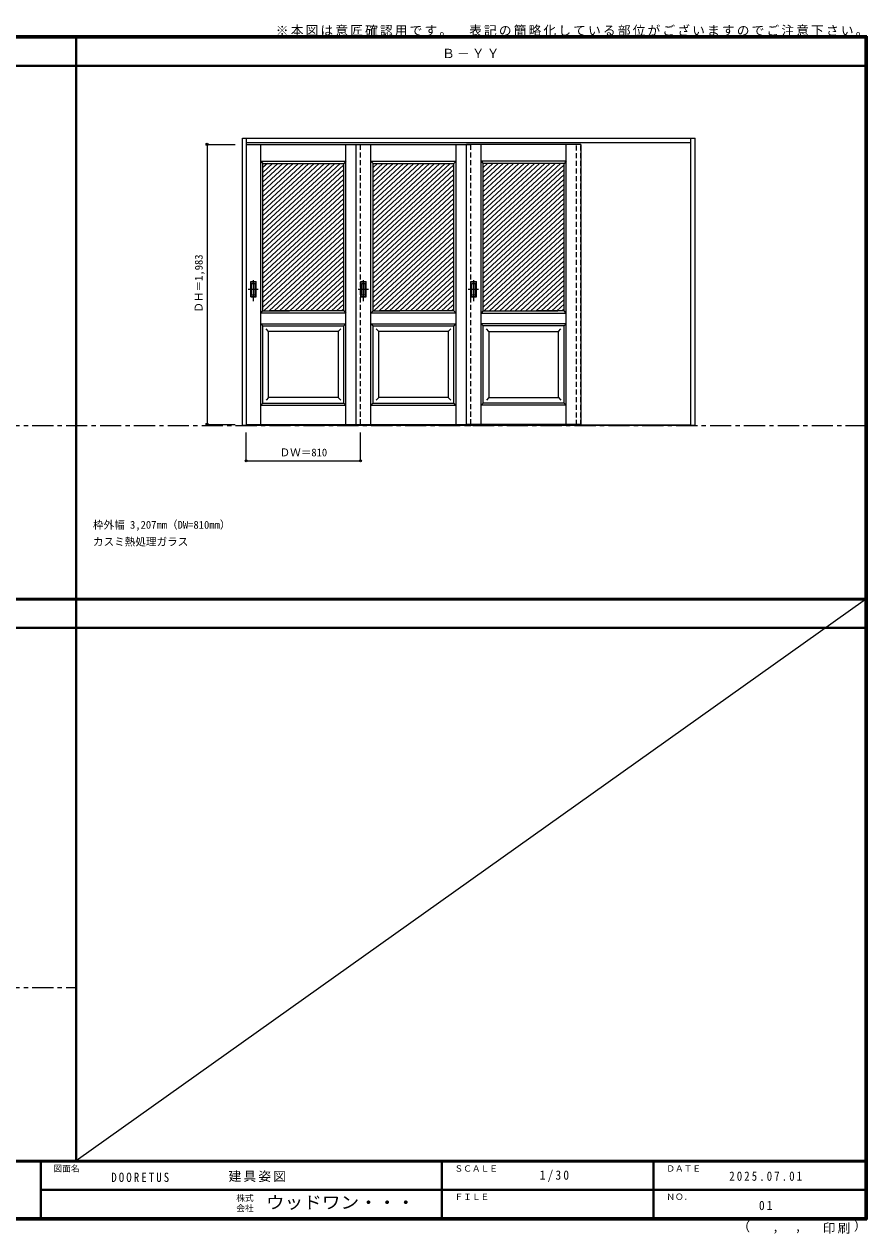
# Model space of a CAD drawing. Units: millimetres, scale not verified. Extents: x -6000 to 5700, y -4307 to 4260.
# Drawn here: x -267 to 5700, y -4307 to 4260 of the extents above; entities that cross this region are included whole.
import ezdxf
from ezdxf.enums import TextEntityAlignment as Align

# ---------------------------------------------------------------- set-up
doc = ezdxf.new("R2010")
doc.units = ezdxf.units.MM
doc.header["$LTSCALE"] = 30
doc.header["$PDMODE"] = 32
doc.header["$PDSIZE"] = 15
doc.linetypes.add('CHAIN1', pattern=[8, 5, -1, 1, -1])
doc.linetypes.add('DASHED1', pattern=[1.8, 1.2, -0.6])
for name, color, linetype, lineweight in [('0-1_通り芯', 7, 'CHAIN1', 18), ('0-2_扉', 7, 'Continuous', 18), ('0-4_枠', 3, 'Continuous', 25), ('0-6_引手', 7, 'Continuous', 18), ('0-B_寸法', 4, 'Continuous', 9), ('0-C_ハッチ', 4, 'Continuous', 9), ('F-1_枠', 6, 'Continuous', 40), ('F-A_文字', 7, 'Continuous', 18)]:
    doc.layers.add(name, color=color, linetype=linetype, lineweight=lineweight)
doc.layers.add('0-A_文字', color=7, linetype='Continuous')
doc.styles.add('ＭＳ ゴシック', font='')
doc.styles.get('ＭＳ ゴシック').set_extended_font_data('MS Gothic')

msp = doc.modelspace()

# ---------------------------------------------------------------- linework, layer by layer
at = {"layer": '0-1_通り芯'}
for p, q in [((-5490, 1418), (5690, 1418)), ((-5490, -2562.5), (100, -2562.5))]:
    msp.add_line(p, q, dxfattribs=at)
at = {"layer": '0-2_扉', "color": 4, "linetype": 'DASHED1', "lineweight": 9}
for p, q in [((1305, 3409), (1305, 1426)), ((1308, 3409), (1305, 3409)), ((2115, 1426), (2115, 3409)), ((2895, 1426), (2895, 3409)), ((3645, 1421), (3645, 3423)), ((3675, 1421), (3675, 3423)), ((1308, 1426), (1305, 1426))]:
    msp.add_line(p, q, dxfattribs=at)
at = {"layer": '0-2_扉'}
for p, q in [((1308, 3409), (2115, 3409)), ((1408.5, 1426), (1408.5, 3409)), ((2011.5, 1426), (2011.5, 3409)), ((2085, 1426), (2085, 3409)), ((2085, 3409), (2895, 3409)), ((2188.5, 1426), (2188.5, 3409)), ((2791.5, 1426), (2791.5, 3409)), ((2865, 1426), (2865, 3409)), ((3675, 3409), (2865, 3409)), ((2968.5, 1426), (2968.5, 3409)), ((3571.5, 1426), (3571.5, 3409)), ((1408.5, 3289), (1423.5, 3274)), ((1423.5, 2360.24), (1423.5, 3274)), ((1423.5, 3274), (1996.5, 3274)), ((1996.5, 2229), (1996.5, 3274)), ((2188.5, 3289), (2203.5, 3274)), ((2203.5, 2360.24), (2203.5, 3274)), ((2203.5, 3274), (2776.5, 3274)), ((2776.5, 2229), (2776.5, 3274)), ((2983.5, 2229), (2983.5, 3274)), ((3556.5, 3274), (2983.5, 3274)), ((3571.5, 3289), (3556.5, 3274)), ((3556.5, 2360.24), (3556.5, 3274)), ((1423.69, 3091), (1423.5, 3091)), ((2203.69, 3091), (2203.5, 3091)), ((3556.31, 3091), (3556.5, 3091)), ((1423.5, 2229), (1423.5, 2371.05)), ((2203.5, 2229), (2203.5, 2371.05)), ((3556.5, 2229), (3556.5, 2371.05)), ((1408.5, 2214), (1423.5, 2229)), ((1423.5, 2229), (1612.5, 2229)), ((1996.5, 2229), (1468.5, 2229)), ((2188.5, 2214), (2203.5, 2229)), ((2203.5, 2229), (2392.5, 2229)), ((2776.5, 2229), (2248.5, 2229)), ((2983.5, 2229), (3511.5, 2229)), ((3556.5, 2229), (3367.5, 2229)), ((3571.5, 2214), (3556.5, 2229)), ((1408.5, 2139), (1423.5, 2124)), ((1408.5, 2139), (2011.5, 2139)), ((1423.5, 1576), (1423.5, 2124)), ((1463.54, 2084), (1445.86, 2101.68)), ((1956.5, 2084), (1463.5, 2084)), ((1463.5, 1616), (1463.5, 2084)), ((1956.5, 2084), (1974.18, 2101.68)), ((1956.5, 2084), (1956.5, 1616)), ((1996.5, 1576), (1996.5, 2124)), ((2188.5, 2139), (2203.5, 2124)), ((2188.5, 2139), (2791.5, 2139)), ((2203.5, 1576), (2203.5, 2124)), ((2243.54, 2084), (2225.86, 2101.68)), ((2736.5, 2084), (2243.5, 2084)), ((2243.5, 1616), (2243.5, 2084)), ((2736.5, 2084), (2754.18, 2101.68)), ((2736.5, 2084), (2736.5, 1616)), ((2776.5, 1576), (2776.5, 2124)), ((3571.5, 2139), (2968.5, 2139)), ((2983.5, 1576), (2983.5, 2124)), ((3023.5, 2084), (3005.82, 2101.68)), ((3023.5, 2084), (3516.5, 2084)), ((3023.5, 2084), (3023.5, 1616)), ((3516.46, 2084), (3534.14, 2101.68)), ((3516.5, 1616), (3516.5, 2084)), ((3571.5, 2139), (3556.5, 2124)), ((3556.5, 1576), (3556.5, 2124)), ((1423.5, 1576), (1408.5, 1561)), ((1408.5, 1561), (2011.5, 1561)), ((1463.5, 1616), (1445.82, 1598.32)), ((1463.5, 1616), (1463.5, 1617.43)), ((1956.5, 1616), (1463.5, 1616)), ((1956.5, 1616), (1974.18, 1598.32)), ((2203.5, 1576), (2188.5, 1561)), ((2188.5, 1561), (2791.5, 1561)), ((2243.5, 1616), (2225.82, 1598.32)), ((2243.5, 1616), (2243.5, 1617.43)), ((2736.5, 1616), (2243.5, 1616)), ((2736.5, 1616), (2754.18, 1598.32)), ((3571.5, 1561), (2968.5, 1561)), ((3023.5, 1616), (3005.82, 1598.32)), ((3023.5, 1616), (3516.5, 1616)), ((3516.5, 1616), (3516.5, 1617.43)), ((3516.5, 1616), (3534.18, 1598.32)), ((3556.5, 1576), (3571.5, 1561)), ((1308, 1426), (2115, 1426)), ((2085, 1426), (2895, 1426))]:
    msp.add_line(p, q, dxfattribs=at)
at = {"layer": '0-2_扉', "color": 3, "lineweight": 25}
msp.add_line((2865, 1418), (2895, 1418), dxfattribs=at)
at = {"layer": '0-2_扉'}
for points in [[(3675, 3409), (3675, 1426), (2865, 1426)], [(1408.5, 3289), (2011.5, 3289), (1996.5, 3274)], [(2188.5, 3289), (2791.5, 3289), (2776.5, 3274)], [(3571.5, 3289), (2968.5, 3289), (2983.5, 3274)], [(1996.5, 2229), (2011.5, 2214), (1408.5, 2214)], [(2776.5, 2229), (2791.5, 2214), (2188.5, 2214)], [(2983.5, 2229), (2968.5, 2214), (3571.5, 2214)], [(1423.5, 2124), (1996.5, 2124), (2011.5, 2139)], [(2203.5, 2124), (2776.5, 2124), (2791.5, 2139)], [(3556.5, 2124), (2983.5, 2124), (2968.5, 2139)], [(1423.5, 1576), (1996.5, 1576), (2011.5, 1561)], [(2203.5, 1576), (2776.5, 1576), (2791.5, 1561)], [(3556.5, 1576), (2983.5, 1576), (2968.5, 1561)]]:
    msp.add_lwpolyline(points, dxfattribs=at)
at = {"layer": '0-4_枠'}
for p, q in [((1278, 3453), (4485, 3453)), ((1308, 1418), (1308, 3453)), ((4455, 1418), (4455, 3453)), ((4485, 1418), (4485, 3453)), ((1308, 3423), (4455, 3423)), ((4455, 1421), (1308, 1421)), ((4455, 1418), (1308, 1418)), ((4485, 1418), (4455, 1418))]:
    msp.add_line(p, q, dxfattribs=at)
msp.add_lwpolyline([(1308, 1418), (1278, 1418), (1278, 3453)], dxfattribs=at)
at = {"layer": '0-6_引手'}
for p, q in [((1337, 2438.5), (1375, 2438.5)), ((1337, 2328.5), (1337, 2438.5)), ((1343.5, 2422.5), (1368.5, 2422.5)), ((1343.5, 2344.5), (1343.5, 2422.5)), ((1368.5, 2344.5), (1368.5, 2422.5)), ((1375, 2328.5), (1375, 2438.5)), ((2117, 2438.5), (2155, 2438.5)), ((2117, 2328.5), (2117, 2438.5)), ((2123.5, 2422.5), (2148.5, 2422.5)), ((2123.5, 2344.5), (2123.5, 2422.5)), ((2148.5, 2344.5), (2148.5, 2422.5)), ((2155, 2328.5), (2155, 2438.5)), ((2897, 2438.5), (2935, 2438.5)), ((2897, 2328.5), (2897, 2438.5)), ((2903.5, 2422.5), (2928.5, 2422.5)), ((2903.5, 2344.5), (2903.5, 2422.5)), ((2928.5, 2344.5), (2928.5, 2422.5)), ((2935, 2328.5), (2935, 2438.5)), ((1337, 2328.5), (1375, 2328.5)), ((1343.5, 2344.5), (1368.5, 2344.5)), ((2117, 2328.5), (2155, 2328.5)), ((2123.5, 2344.5), (2148.5, 2344.5)), ((2897, 2328.5), (2935, 2328.5)), ((2903.5, 2344.5), (2928.5, 2344.5))]:
    msp.add_line(p, q, dxfattribs=at)
at = {"layer": '0-6_引手', "linetype": 'CHAIN1'}
for p, q in [((1356, 2298.27), (1356, 2469.12)), ((2136, 2298.27), (2136, 2469.12)), ((2916, 2298.27), (2916, 2469.12)), ((1317.93, 2383.5), (1390.43, 2383.5)), ((2097.93, 2383.5), (2170.43, 2383.5)), ((2877.92, 2383.5), (2950.43, 2383.5))]:
    msp.add_line(p, q, dxfattribs=at)
at = {"layer": '0-6_引手', "linetype": 'DASHED1'}
for p, q in [((1372, 2332.5), (1372, 2434.5)), ((2152, 2332.5), (2152, 2434.5)), ((2932, 2332.5), (2932, 2434.5)), ((1340, 2332.5), (1372, 2332.5)), ((2120, 2332.5), (2152, 2332.5)), ((2900, 2332.5), (2932, 2332.5))]:
    msp.add_line(p, q, dxfattribs=at)
for points in [[(1340, 2332.5), (1340, 2434.5), (1372, 2434.5)], [(2120, 2332.5), (2120, 2434.5), (2152, 2434.5)], [(2900, 2332.5), (2900, 2434.5), (2932, 2434.5)]]:
    msp.add_lwpolyline(points, dxfattribs=at)
at = {"layer": '0-B_寸法'}
for p, q in [((1028, 3409), (1228, 3409)), ((1028, 3409), (1028, 1426)), ((1028, 1426), (1228, 1426)), ((1305, 1168), (1305, 1368)), ((2115, 1168), (2115, 1368)), ((1305, 1168), (2115, 1168))]:
    msp.add_line(p, q, dxfattribs=at)
at = {"layer": '0-B_寸法', "color": 7}
for p in [(1028, 3409), (1028, 1426), (1305, 1168), (2115, 1168)]:
    msp.add_point(p, dxfattribs=at)
at = {"layer": '0-C_ハッチ'}
for p, q in [((1491.64, 3274), (1423.5, 3210.9)), ((1528.44, 3274), (1423.5, 3176.83)), ((1565.24, 3274), (1423.5, 3142.76)), ((1602.03, 3274), (1423.5, 3108.69)), ((1454.85, 3274), (1423.5, 3244.97)), ((1638.83, 3274), (1423.5, 3074.62)), ((1675.63, 3274), (1423.5, 3040.55)), ((1712.42, 3274), (1423.5, 3006.48)), ((1749.22, 3274), (1423.5, 2972.41)), ((1786.02, 3274), (1423.5, 2938.34)), ((1822.81, 3274), (1423.5, 2904.26)), ((1859.61, 3274), (1423.5, 2870.19)), ((1896.41, 3274), (1423.5, 2836.12)), ((1933.2, 3274), (1423.5, 2802.05)), ((1970, 3274), (1423.5, 2767.98)), ((1996.5, 3264.46), (1423.5, 2733.91)), ((2271.64, 3274), (2203.5, 3210.9)), ((2308.44, 3274), (2203.5, 3176.83)), ((2345.24, 3274), (2203.5, 3142.76)), ((2382.03, 3274), (2203.5, 3108.69)), ((2234.85, 3274), (2203.5, 3244.97)), ((2418.83, 3274), (2203.5, 3074.62)), ((2455.63, 3274), (2203.5, 3040.55)), ((2492.42, 3274), (2203.5, 3006.48)), ((2529.22, 3274), (2203.5, 2972.41)), ((2566.02, 3274), (2203.5, 2938.34)), ((2602.81, 3274), (2203.5, 2904.26)), ((2639.61, 3274), (2203.5, 2870.19)), ((2676.41, 3274), (2203.5, 2836.12)), ((2713.2, 3274), (2203.5, 2802.05)), ((2750, 3274), (2203.5, 2767.98)), ((2776.5, 3264.46), (2203.5, 2733.91)), ((3051.64, 3274), (2983.5, 3210.9)), ((3088.44, 3274), (2983.5, 3176.83)), ((3125.24, 3274), (2983.5, 3142.76)), ((3162.03, 3274), (2983.5, 3108.69)), ((3014.85, 3274), (2983.5, 3244.97)), ((3198.83, 3274), (2983.5, 3074.62)), ((3235.63, 3274), (2983.5, 3040.55)), ((3272.42, 3274), (2983.5, 3006.48)), ((3309.22, 3274), (2983.5, 2972.41)), ((3346.02, 3274), (2983.5, 2938.34)), ((3382.81, 3274), (2983.5, 2904.26)), ((3419.61, 3274), (2983.5, 2870.19)), ((3456.41, 3274), (2983.5, 2836.12)), ((3493.2, 3274), (2983.5, 2802.05)), ((3530, 3274), (2983.5, 2767.98)), ((3556.5, 3264.46), (2983.5, 2733.91)), ((1996.5, 3230.39), (1423.5, 2699.84)), ((1996.5, 3196.32), (1423.5, 2665.77)), ((2776.5, 3230.39), (2203.5, 2699.84)), ((2776.5, 3196.32), (2203.5, 2665.77)), ((3556.5, 3230.39), (2983.5, 2699.84)), ((3556.5, 3196.32), (2983.5, 2665.77)), ((1996.5, 3162.25), (1423.5, 2631.7)), ((1996.5, 3128.18), (1423.5, 2597.62)), ((1996.5, 3094.11), (1423.5, 2563.55)), ((2776.5, 3162.25), (2203.5, 2631.7)), ((2776.5, 3128.18), (2203.5, 2597.62)), ((2776.5, 3094.11), (2203.5, 2563.55)), ((3556.5, 3162.25), (2983.5, 2631.7)), ((3556.5, 3128.18), (2983.5, 2597.62)), ((3556.5, 3094.11), (2983.5, 2563.55)), ((1996.5, 3060.04), (1423.5, 2529.48)), ((1996.5, 3025.97), (1423.5, 2495.41)), ((2776.5, 3060.04), (2203.5, 2529.48)), ((2776.5, 3025.97), (2203.5, 2495.41)), ((3556.5, 3060.04), (2983.5, 2529.48)), ((3556.5, 3025.97), (2983.5, 2495.41)), ((1996.5, 2991.9), (1423.5, 2461.34)), ((1996.5, 2957.82), (1423.5, 2427.27)), ((1996.5, 2923.75), (1423.5, 2393.2)), ((2776.5, 2991.9), (2203.5, 2461.34)), ((2776.5, 2957.82), (2203.5, 2427.27)), ((2776.5, 2923.75), (2203.5, 2393.2)), ((3556.5, 2991.9), (2983.5, 2461.34)), ((3556.5, 2957.82), (2983.5, 2427.27)), ((3556.5, 2923.75), (2983.5, 2393.2)), ((1996.5, 2889.68), (1423.5, 2359.13)), ((1996.5, 2855.61), (1423.5, 2325.06)), ((2776.5, 2889.68), (2203.5, 2359.13)), ((2776.5, 2855.61), (2203.5, 2325.06)), ((3556.5, 2889.68), (2983.5, 2359.13)), ((3556.5, 2855.61), (2983.5, 2325.06)), ((1996.5, 2821.54), (1423.5, 2290.98)), ((1996.5, 2787.47), (1423.5, 2256.91)), ((1996.5, 2753.4), (1430.15, 2229)), ((2776.5, 2821.54), (2203.5, 2290.98)), ((2776.5, 2787.47), (2203.5, 2256.91)), ((2776.5, 2753.4), (2210.15, 2229)), ((3556.5, 2821.54), (2983.5, 2290.98)), ((3556.5, 2787.47), (2983.5, 2256.91)), ((3556.5, 2753.4), (2990.15, 2229)), ((1996.5, 2719.33), (1466.95, 2229)), ((1996.5, 2685.26), (1503.74, 2229)), ((2776.5, 2719.33), (2246.95, 2229)), ((2776.5, 2685.26), (2283.74, 2229)), ((3556.5, 2719.33), (3026.95, 2229)), ((3556.5, 2685.26), (3063.74, 2229)), ((1996.5, 2651.19), (1540.54, 2229)), ((1996.5, 2617.11), (1577.34, 2229)), ((1996.5, 2583.04), (1614.13, 2229)), ((2776.5, 2651.19), (2320.54, 2229)), ((2776.5, 2617.11), (2357.34, 2229)), ((2776.5, 2583.04), (2394.13, 2229)), ((3556.5, 2651.19), (3100.54, 2229)), ((3556.5, 2617.11), (3137.34, 2229)), ((3556.5, 2583.04), (3174.13, 2229)), ((1996.5, 2548.97), (1650.93, 2229)), ((1996.5, 2514.9), (1687.73, 2229)), ((2776.5, 2548.97), (2430.93, 2229)), ((2776.5, 2514.9), (2467.73, 2229)), ((3556.5, 2548.97), (3210.93, 2229)), ((3556.5, 2514.9), (3247.73, 2229)), ((1996.5, 2480.83), (1724.52, 2229)), ((1996.5, 2446.76), (1761.32, 2229)), ((1996.5, 2412.69), (1798.12, 2229)), ((2776.5, 2480.83), (2504.52, 2229)), ((2776.5, 2446.76), (2541.32, 2229)), ((2776.5, 2412.69), (2578.12, 2229)), ((3556.5, 2480.83), (3284.52, 2229)), ((3556.5, 2446.76), (3321.32, 2229)), ((3556.5, 2412.69), (3358.12, 2229)), ((1996.5, 2378.62), (1834.91, 2229)), ((1996.5, 2344.55), (1871.71, 2229)), ((2776.5, 2378.62), (2614.91, 2229)), ((2776.5, 2344.55), (2651.71, 2229)), ((3556.5, 2378.62), (3394.91, 2229)), ((3556.5, 2344.55), (3431.71, 2229)), ((1996.5, 2310.47), (1908.51, 2229)), ((1996.5, 2276.4), (1945.3, 2229)), ((1996.5, 2242.33), (1982.1, 2229)), ((2776.5, 2310.47), (2688.51, 2229)), ((2776.5, 2276.4), (2725.3, 2229)), ((2776.5, 2242.33), (2762.1, 2229)), ((3556.5, 2310.47), (3468.51, 2229)), ((3556.5, 2276.4), (3505.3, 2229)), ((3556.5, 2242.33), (3542.1, 2229))]:
    msp.add_line(p, q, dxfattribs=at)
at = {"layer": 'F-1_枠'}
for p, q in [((-6000, 4175), (5700, 4175)), ((-6000, 4170), (5700, 4170)), ((-6000, 4165), (5700, 4165)), ((100, -3790), (100, 4175)), ((5690, 4175), (5690, -4205)), ((5695, 4175), (5695, -4205)), ((5700, 4175), (5700, -4205)), ((-6000, 3965), (5700, 3965)), ((-6000, 190.5), (5700, 190.5)), ((-6000, 187.5), (5700, 187.5)), ((-6000, 184.5), (5700, 184.5)), ((-6000, -15.5), (5700, -15.5)), ((5700, -3790), (-6000, -3790)), ((5700, -3795), (-6000, -3795)), ((-150, -3795), (-150, -4195)), ((2690, -3795), (2690, -4195)), ((4190, -3795), (4190, -4195)), ((-150, -3995), (5690, -3995.01)), ((5700, -4195), (-6000, -4195)), ((5700, -4200), (-6000, -4200)), ((5700, -4205), (-6000, -4205))]:
    msp.add_line(p, q, dxfattribs=at)
at = {"layer": 'F-A_文字'}
msp.add_line((5690, 184.5), (100, -3790), dxfattribs=at)

# ---------------------------------------------------------------- texts
at = {"layer": '0-A_文字', "style": 'ＭＳ ゴシック'}
for s, p in [('枠外幅 3,207mm（DW=810mm）', (220, 670.5)), ('カスミ熱処理ガラス', (220, 550.5))]:
    msp.add_text(s, height=54.99, dxfattribs=at).set_placement(p, align=Align.BOTTOM_LEFT)
at = {"layer": '0-A_文字', "char_height": 65.98, "attachment_point": 7, "style": 'ＭＳ ゴシック'}
for s, insert in [('\\T1.17;※本図は意匠確認用です。\u3000表記の簡略化している部位がございますのでご注意下さい。', (1515, 4175)), ('\\T1.17;Ｂ－ＹＹ', (2692.5, 4020))]:
    msp.add_mtext(s, dxfattribs=dict(at, insert=insert))
at = {"layer": '0-B_寸法', "color": 7, "style": 'ＭＳ ゴシック'}
msp.add_text('ＤＨ＝1,983', height=54.99, rotation=90, dxfattribs=at).set_placement((1013, 2217.25), align=Align.BOTTOM_LEFT)
msp.add_text('ＤＷ＝810', height=54.99, dxfattribs=at).set_placement((1541.25, 1183), align=Align.BOTTOM_LEFT)
at = {"layer": 'F-A_文字', "style": 'ＭＳ ゴシック'}
for s, height, p in [('図面名', 43.99, (-60, -3880)), ('ＳＣＡＬＥ', 43.99, (2780, -3880)), ('ＤＡＴＥ', 43.99, (4280, -3880)), ('株式', 43.99, (1235, -4089)), ('ＦＩＬＥ', 43.99, (2780, -4080)), ('ＮＯ．', 43.99, (4280, -4080)), ('会社', 43.99, (1235, -4161)), ('（', 65.98, (4784.03, -4308.31)), (',', 65.98, (5031.28, -4308.31)), (',', 65.98, (5190.2, -4305.53)), ('）', 65.98, (5608.4, -4304.13))]:
    msp.add_text(s, height=height, dxfattribs=at).set_placement(p, align=Align.BOTTOM_LEFT)
at = {"layer": 'F-A_文字', "style": 'ＭＳ ゴシック', "width": 1.1}
msp.add_text('ウッドワン・・・', height=87.98, dxfattribs=at).set_placement((1445, -4155), align=Align.BOTTOM_LEFT)
at = {"layer": 'F-A_文字', "char_height": 65.98, "attachment_point": 7, "style": 'ＭＳ ゴシック'}
for s, insert in [('\\T1.38;\\W0.9;1/30', (3383.75, -3940)), ('\\T1.39;\\W0.85;DOORETUS', (350, -3940.79)), ('\\T1.17;建具姿図', (1180.42, -3940)), ('\\T1.39;\\W0.85;2025.07.01', (4726.25, -3932.5)), ('\\T1.36;\\W0.9;01', (4936.25, -4140)), ('\\T1.17;印刷', (5388.15, -4306.92))]:
    msp.add_mtext(s, dxfattribs=dict(at, insert=insert))

doc.saveas('drawing.dxf')
